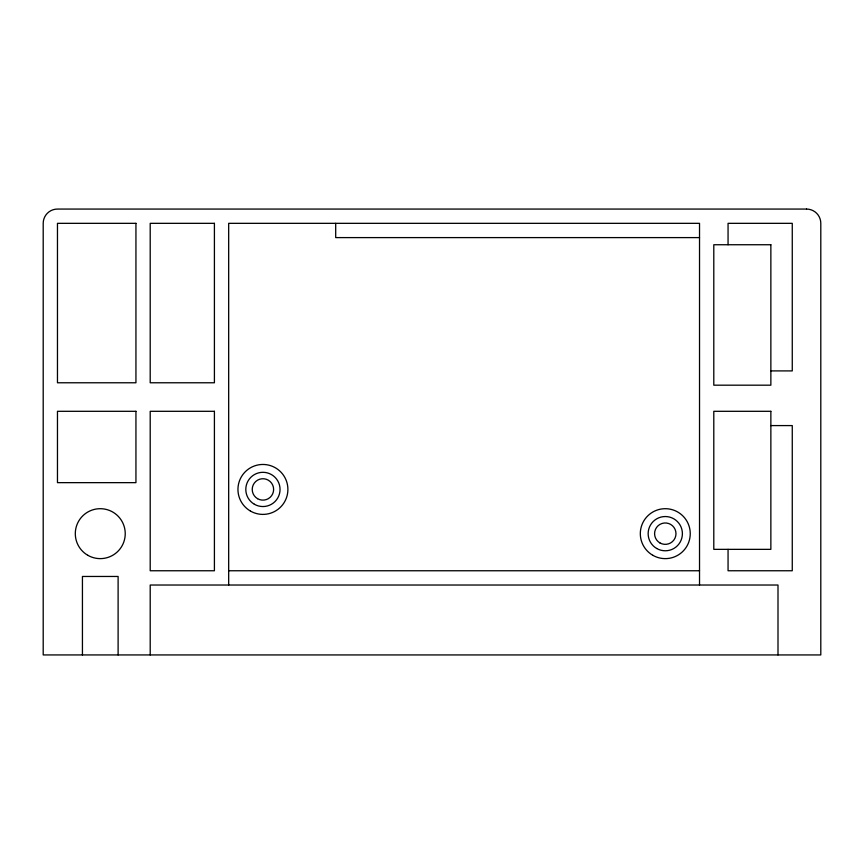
<?xml version="1.0" encoding="UTF-8"?>
<svg xmlns="http://www.w3.org/2000/svg" width="864" height="864" viewBox="0 0 864 864"><rect width="100%" height="100%" fill="white"/><g stroke="black" fill="none" stroke-linecap="round" stroke-linejoin="round"><path stroke-width="1.3" d="M699.527 237.6L335.696 237.6L335.696 223.333M770.861 370.904L792.266 370.904L792.266 223.333L728.06 223.333L728.06 244.739M770.861 425.585L792.266 425.585L792.266 570.758L728.06 570.758L728.06 549.353M228.679 570.758L699.527 570.758M778 654.934L778 585.025L150.206 585.025L150.206 654.934M699.527 585.025L699.527 223.333L228.679 223.333L228.679 585.025M118.109 654.934L118.109 576.461L82.436 576.461L82.436 654.934M806.533 209.066L57.467 209.066A14.267 14.267 0 0 0 43.2 223.333L43.2 654.934L820.8 654.934L820.8 223.333A14.267 14.267 0 0 0 806.533 209.066M135.94 223.333L57.467 223.333L57.467 382.774L135.94 382.774L135.94 223.333M214.412 223.333L150.206 223.333L150.206 382.774L214.412 382.774L214.412 223.333M770.861 244.739L713.794 244.739L713.794 385.182L770.861 385.182L770.861 244.739M135.94 411.307L57.467 411.307L57.467 482.652L135.94 482.652L135.94 411.307M214.412 411.307L150.206 411.307L150.206 570.758L214.412 570.758L214.412 411.307M770.861 411.307L713.794 411.307L713.794 549.353L770.861 549.353L770.861 411.307M87.782 555.282A24.97 24.97 0 0 0 125.237 533.66A24.97 24.97 0 0 0 87.782 512.039A24.97 24.97 0 0 0 87.782 555.282M250.441 511.056A24.97 24.97 0 0 0 287.896 489.424A24.97 24.97 0 0 0 250.441 467.802A24.97 24.97 0 0 0 250.441 511.056M254.362 504.252A17.118 17.118 0 0 0 280.044 489.424A17.118 17.118 0 0 0 254.362 474.606A17.118 17.118 0 0 0 254.362 504.252M257.58 498.701A10.703 10.703 0 0 0 273.629 489.424A10.703 10.703 0 0 0 257.58 480.157A10.703 10.703 0 0 0 257.58 498.701M652.795 555.282A24.97 24.97 0 0 0 690.25 533.66A24.97 24.97 0 0 0 652.795 512.039A24.97 24.97 0 0 0 652.795 555.282M656.716 548.489A17.118 17.118 0 0 0 682.398 533.66A17.118 17.118 0 0 0 656.716 518.832A17.118 17.118 0 0 0 656.716 548.489M659.934 542.927A10.703 10.703 0 0 0 675.983 533.66A10.703 10.703 0 0 0 659.934 524.394A10.703 10.703 0 0 0 659.934 542.927"/></g></svg>
